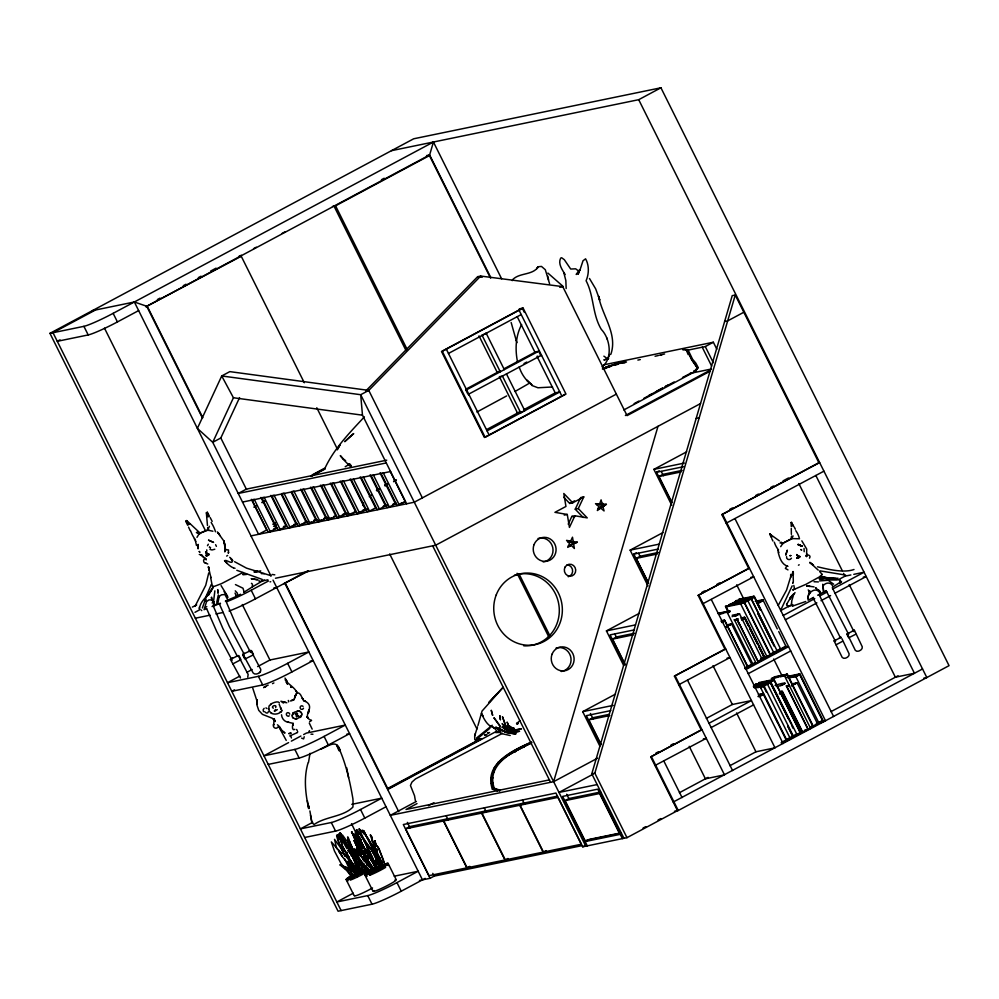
<?xml version="1.0" encoding="UTF-8"?>
<svg xmlns="http://www.w3.org/2000/svg" width="999" height="999" viewBox="0 0 999 999"><rect width="100%" height="100%" fill="white"/><g stroke="black" fill="none" stroke-linecap="round" stroke-linejoin="round"><path stroke-width="1.5" d="M225.437 550.649L223.951 541.121L217.332 531.955M309.178 808.528L309.19 806.056M281.518 714.784C281.643 718.281 284.777 722.439 288.486 721.965L287.537 722.165M301.735 715.097L301.723 713.786M225.237 548.114L225.025 544.63L225.237 548.114L225.162 546.965M499.7 791.121L499.85 790.122L494.255 788.248C485.889 763.885 513.573 751.26 531.48 743.131M497.49 790.883L492.357 789.16C483.653 763.611 512.612 750.499 531.406 742.057M498.414 790.684L493.294 788.96C484.777 763.96 512.549 750.674 531.181 742.444M361.75 868.905L362.3 873.426L361.7 865.084M213.461 602.21L214.872 590.859M378.022 869.892C374.513 867.819 378.534 855.569 376.298 861.538M820.391 592.345L820.379 593.793L817.657 595.217M197.927 548.676L198.164 544.393L198.289 548.588M205.994 597.614L202.397 607.941M489.897 728.283L476.785 739.285M309.615 721.715L311.476 720.541M311.501 720.341C300.387 716.608 316.233 707.866 305.869 701.598C301.436 700.998 302.197 693.468 297.739 692.757C293.781 694.068 295.991 700.361 291.696 700.561L292.882 700.024L290.397 700.986M293.194 723.451L293.019 725.062L293.082 724.325M375.312 846.116C373.251 830.981 378.246 855.032 374.925 841.233M375.549 845.966L375.174 841.083M813.573 597.365L808.141 600.224C806.068 593.294 816.233 585.152 820.379 593.793L823.638 592.07L822.989 585.177M499.575 789.734L499.525 790.534L493.643 788.561M477.472 726.897L474.687 735.951L474.737 739.223M205.319 599.25L205.569 601.311M809.714 593.606L809.764 592.907M308.491 762.462L310.04 753.308M282.267 710.289C279.283 715.234 270.13 715.858 268.706 709.278L268.756 708.728M208.729 572.939L205.744 585.264L194.98 606.405L196.004 605.269M293.019 724.862L293.094 724.175M376.049 858.166L375.412 860.963L377.26 870.716C374.163 868.206 377.135 830.931 377.46 859.34M786.787 604.008L786.65 605.194L788.511 606.568L792.856 604.795M207.492 545.704L208.316 544.23M243.656 592.432L252.36 586.9L252.435 584.165L251.448 583.316M357.13 845.391L356.356 851.273L357.068 846.765M199.613 609.29C199.176 601.261 209.39 595.192 212.562 588.061M793.331 581.455L793.019 571.528L792.332 573.601A3.684 2.722 80.4 0 1 791.97 574.625L791.732 575.287M199.151 608.553L199.363 607.142M786.575 604.358L790.434 597.902M360.264 842.744L360.889 839.385M228.384 553.109L228.496 549.962L225.05 549.587M790.384 577.709L786.588 590.059L778.246 605.406M806.53 556.555L806.955 553.97L806.58 556.256M293.057 724.275L293.182 723.601C292.345 724.862 291.508 731.243 294.88 729.407M308.067 762.836C303.596 777.846 305.407 793.468 308.666 808.503L307.38 800.748M840.122 582.867L840.009 580.469M511.875 727.459L511.55 728.371L508.803 726.348L507.117 722.077L508.691 726.223L511.401 727.559M809.477 558.179C811.5 555.731 807.716 553.696 805.781 555.956M363.236 870.166C362.587 876.76 363.249 865.983 362.662 864.035M474.687 735.951L475.199 733.766M840.546 582.017L833.016 586.913C831.268 581.306 825.062 582.429 822.814 586.263M297.452 732.542L297.69 731.58M292.282 715.709L293.256 712.762M242.919 572.502L221.516 583.628L214.198 586.425L212.537 585.963M785.838 554.87L787.262 550.262M785.926 554.882L787.1 550.424M806.593 556.518L806.705 549.1L801.835 540.834M791.583 601.51L793.231 595.966M807.916 598.101L809.302 590.871L809.852 592.232M425.212 878.383L401.248 891.208A25.325 2.21 -26.5 0 1 372.028 904.207L338.062 911.213L49.95 333.341L83.904 326.336A25.325 2.21 -26.5 0 0 113.137 313.336L433.429 142.02L429.632 154.945L490.884 277.784M416.383 801.423L390.322 815.359L553.621 781.68L658.004 426.311M623.938 838.311L591.783 773.813L732.217 295.667L735.264 295.042L818.868 462.724L819.642 462.574L721.877 514.61L748.676 568.356L749.437 568.194L698.151 595.379L724.949 649.125L725.711 648.963L674.425 676.136L701.223 729.882L701.985 729.732L650.711 756.905L677.509 810.651L626.985 837.674L582.729 846.802L555.931 793.056L403.309 824.537L430.107 878.283L434.14 876.123L582.192 845.591M626.985 837.674L594.83 773.176L735.264 295.042M610.851 354.295C617.919 333.941 602.11 315.572 598.538 296.091L599.775 300.075L595.691 288.898L589.472 278.471M507.317 726.098L507.929 726.036M791.82 574.999L790.646 577.522L790.709 574.375M477.947 725.549L482.042 711.076L503.171 687.337M212.05 606.568L214.71 605.531L212.5 599.887L208.916 599.912L206.568 601.585L204.071 609.677L206.731 608.641M292.195 714.947L294.255 712.237L298.651 710.851M301.71 714.947L299.875 717.482L300.612 716.982M596.615 504.57L599.662 503.933L601.086 499.862L602.235 504.095L606.381 504.345L602.934 506.705L599.887 507.33L603.334 504.97L606.381 504.345M295.304 696.166L294.693 697.901L295.991 694.53M295.317 696.003L294.705 697.714L296.004 694.38M213.948 604.283L214.71 605.531L217.682 604.358L219.143 596.49L221.491 594.817L224.85 594.517L227.922 600.012L236.001 596.578L235.939 595.804M308.341 713.174L308.728 710.139M308.329 713.336L308.716 710.451L308.966 711.6M494.855 767.544L493.106 772.277L493.993 772.277M792.707 583.304L793.144 582.13L792.856 582.904M362.687 505.469L363.561 503.146L362.674 502.884M512 727.609L512.05 728.571M792.17 585.864L780.956 609.652M809.739 590.909L809.739 592.107M579.77 269.992L578.096 274.213L579.807 269.992L576.223 274.488L578.558 271.703M211.388 584.328L206.156 596.241M683.066 350.062L683.403 349.275L688.149 350.112L692.557 359.228L695.779 363.037L698.276 367.682L695.491 371.203L694.542 370.841M521.628 324.588C515.559 335.914 515.034 349.375 517.494 361.775M196.978 537.35L199.251 533.553L207.717 530.119L209.428 526.286M206.88 551.123L206.743 549.875M710.514 370.979L627.072 415.621L562.762 286.626L480.706 276.061L368.768 390.397L229.82 371.628L221.728 375.961L233.429 397.752L212.737 442.32L258.604 534.315L266.683 529.982L251.398 499.325M422.365 497.877L368.768 390.397L360.689 394.717L221.728 375.961L197.377 428.396L212.737 442.32L220.816 437.987L239.573 397.602M568.206 524.175L571.853 516.408L574.9 515.771L587.25 517.894L578.284 508.578L575.237 509.203L583.204 517.494M575.237 509.203L580.706 497.552L583.766 496.928L578.284 508.578M574.9 515.771L569.43 527.422L567.282 514.46L554.932 512.337L565.946 506.456L563.798 493.494L572.752 502.809L583.766 496.928M567.619 541.708L570.666 541.083L572.489 537.2L573.214 541.52L577.322 542.22L570.604 544.817L577.322 542.22M609.827 354.445L607.754 358.716L603.858 360.002L608.653 358.616L607.542 358.766L603.883 356.156M512.25 280.644L512.887 279.395C520.004 272.465 532.604 275.474 538.361 266.733L541.47 266.421L545.317 269.73L549.587 283.766M780.706 546.653L782.879 543.306L791.732 538.573L793.081 535.939M325.199 467.719C334.44 448.139 349.875 432.542 364.385 416.833M205.594 558.516C201.711 559.24 204.32 564.235 205.944 563.099M201.236 609.989L201.736 610.626M791.308 603.271L792.482 606.106L792.906 605.307M337.212 449.887L339.947 444.942L337.749 448.876M841.92 638.661L849.125 653.858C849.924 656.88 844.13 659.952 842.182 657.404L834.09 640.896L835.738 639.722M852.472 630.881L854.407 630.244L862.274 646.828C863.074 649.85 857.279 652.909 855.331 650.361L847.239 633.865L848.888 632.692M854.407 630.244L847.239 633.865M793.73 594.855L795.004 592.569M212.824 587.986L208.379 595.392M200.175 532.991L208.666 529.532M206.144 597.277L213.099 587.137M782.404 543.431L791.92 538.686M804.183 551.723L804.045 548.439M363.823 867.07L363.611 863.436L363.549 866.046L365.459 869.155L365.622 871.715M740.396 603.296L743.793 601.573L770.491 655.356M199.812 609.702L194.98 612.325M308.916 731.53L309.515 730.656M819.292 723.288L825.536 720.828L722.639 514.448M790.134 598.813L792.844 595.079M750.674 597.814L753.895 596.278L739.023 599.163L739.722 599.3M774.15 653.358L777.284 651.847L776.61 652.01M767.819 684.078L770.641 682.629L769.904 682.816M794.08 736.738L796.902 735.301L796.29 735.464M789.909 598.851L792.719 595.079M247.74 677.11L248.164 674.45L238.237 655.606L236.501 656.043M278.109 726.835C276.336 730.119 272.015 727.272 273.651 724.163L273.589 725.224L274.226 718.643L275.237 721.528L272.24 718.231L262.462 714.385L258.729 710.339L256.768 704.495L257.28 699.75L257.218 701.798L252.759 688.161M301.323 716.058L296.466 719.205L293.182 718.006M206.356 553.371L206.93 553.059A1.773 1.324 57.9 0 0 208.841 554.183L208.579 554.82A4.695 3.496 57.9 0 1 206.293 555.744L206.019 555.394A1.773 1.324 57.9 0 0 206.356 553.371L206.219 551.61M209.003 554.507L208.941 554.595A4.695 3.496 57.9 0 1 206.656 555.519L206.293 555.494A1.998 1.486 57.9 0 0 206.693 553.771L207.043 553.546A1.998 1.486 57.9 0 0 208.729 554.42L208.416 554.657A1.998 1.486 57.9 0 1 206.681 553.771M793.031 590.034L793.543 589.373M799.912 556.705L799.837 556.805A4.071 3.846 78.3 0 1 797.452 558.079L797.027 557.829A1.536 1.449 78.3 0 0 797.514 555.844L796.89 554.595L797.926 555.681A1.536 1.449 78.3 0 0 799.774 556.431L799.512 556.718A3.834 3.634 78.3 0 1 797.277 557.917A1.723 1.636 78.3 0 0 797.826 556.168L798.001 556.131A1.723 1.636 78.3 0 0 799.65 556.668A3.834 3.634 78.3 0 1 797.452 557.879L797.289 557.879M758.204 603.371L762.911 600.761M724.725 620.891L721.827 622.502M228.696 552.36L228.259 552.884M492.27 725.237L476.386 738.124M494.393 767.644L499.075 761.975L505.569 756.855M495.791 766.408C502.809 757.067 513.686 751.797 523.838 746.565L524.15 747.264M784.377 675.499L787.037 674.213L774.25 676.885M205.769 599.412L205.544 601.098M275.699 707.517C277.547 703.92 269.892 706.106 273.289 708.241M536.775 268.569L538.224 266.895L536.688 268.606M274.25 710.988L275.524 709.527M274.625 711.325L277.335 709.602M296.403 716.745L297.178 715.784C296.216 715.296 293.631 713.711 296.915 713.036C298.838 713.661 295.304 716.37 298.576 715.671M298.601 715.996L296.391 716.658M240.522 678.009L230.394 659.352L232.58 657.904M238.237 655.606L230.394 659.352M245.279 658.741L242.982 654.258L244.305 653.296M249.076 650.948L250.824 650.524L242.982 654.258M253.122 655.007L245.354 658.828M496.89 693.843L488.961 702.447L502.709 687.687M790.022 597.802L793.706 593.818M208.779 554.433L208.217 554.87A4.471 3.322 57.9 0 1 206.581 555.531L206.181 555.731M791.458 558.229C790.034 560.714 786.001 559.615 786.563 556.63M480.706 276.061L477.647 276.686L365.721 391.021L368.768 390.397M789.31 605.981L788.511 606.568M243.706 655.594L253.109 672.914C255.145 675.799 261.838 672.839 260.739 669.355L250.824 650.524M519.88 720.654L517.295 722.989M743.743 601.635L729.07 604.695M492.357 789.16L493.543 788.161M797.926 544.617L802.097 546.178L798.288 544.38M192.37 607.08L196.678 604.969M349.175 465.584L350.399 464.935M747.602 666.77L744.717 668.393M849.562 637.374L855.768 634.24M517.957 723.738L517.082 724.287M381.193 868.406L377.922 864.347L374.75 855.681L371.228 849.3L364.747 841.495L359.203 828.958L364.935 834.115L373.027 846.69L374.625 847.627L381.68 861.85L382.455 867.257M356.468 839.535C362.812 847.602 347.427 830.406 362.412 846.453M359.091 829.045L364.935 834.115M362.487 836.975C369.006 846.116 375.949 856.131 379.67 866.945M358.579 859.914C353.858 856.455 344.205 841.158 352.16 856.755M370.379 834.964L371.79 837.212L370.379 834.964L375.324 850.037L383.092 866.22M376.81 852.609L374.525 847.714L372.914 846.777L367.819 838.149M358.054 855.706L352.36 851.81L357.942 855.793M354.657 850.336C362.337 852.534 380.407 862.799 354.657 850.336C361.001 852.559 361.913 859.727 367.345 863.074C376.698 868.606 363.161 860.751 362.162 857.716M352.547 853.183L354.22 855.394M378.084 847.227C371.878 842.007 368.194 835.152 378.084 847.227C380.057 852.447 384.665 860.863 384.578 865.634M358.653 852.846L360.851 855.094M364.598 849.475L370.279 855.681M373.464 844.043L375.212 850.124L379.682 858.178M368.082 853.82L370.167 855.768M370.604 853.571L371.378 856.343M378.933 848.251L383.878 862.624M367.432 863.91L372.115 866.882L363.324 860.114L367.532 863.823M379.395 856.98L382.118 865.084M371.965 859.177L374.113 862.924L372.34 859.04M371.541 868.106L370.916 867.219L372.677 870.429L374.825 871.977M381.568 861.937L382.018 865.171L381.955 863.536M379.62 869.592L378.921 869.005L379.508 869.679M369.255 496.703L371.403 495.005M787.112 565.734L785.389 568.406L787.986 569.892M797.439 557.854L797.464 557.842A1.723 1.636 78.3 0 0 798.001 556.131M339.66 839.023L342.382 842.257C328.958 820.791 343.181 853.933 345.005 856.106M350.949 851.548C343.356 823.251 351.111 843.193 351.998 850.948M351.735 846.415L349.55 841.595M516.67 723.613L517.769 723.426M350.886 848.913L347.914 838.923M346.928 852.372L348.289 857.554L346.803 852.459M355.482 860.988L355.107 861.325C368.419 883.191 343.943 840.846 358.054 866.17M349.263 863.148L350.612 866.72L348.639 862.087M350.736 866.633L353.559 871.265M359.078 868.143L360.639 873.388L358.416 862.1M364.26 866.52L365.484 871.802M359.465 872.252L361.65 873.7M354.071 859.927L360.676 871.59L353.946 860.027M493.294 788.96L494.255 788.248M797.09 734.39L799.887 732.804M602.934 506.705L604.07 510.939L600.799 508.166L597.352 510.526L598.788 506.456L595.516 503.683L599.662 503.933M259.54 672.564L260.215 672.115M751.535 664.135L756.593 663.049L762.025 659.839M787.449 686.388C786.7 686.675 792.532 683.803 786.688 686.6L808.154 729.295L808.84 729.058M735.376 620.292C732.879 620.541 744.355 617.407 733.965 619.892M747.751 667.657L745.766 668.768M726.685 624.912L731.568 623.925L752.072 665.009L747.264 667.607M750.249 665.084L753.471 664.447L762.449 659.777L739.51 613.773L732.205 615.247M797.077 682.879L791.695 685.676M813.174 726.111L817.619 723.9L810.738 727.759M312.937 734.253L310.964 734.165M744.13 602.035L740.808 603.808L725.886 606.893L732.23 604.495M732.117 616.658L739.36 613.873M770.516 654.957L761.188 659.003M774.125 679.944L770.816 681.718M776.323 686.5C783.041 685.913 792.682 679.857 775.037 685.376M800.511 732.854L797.202 734.627M841.595 581.843L839.797 582.941M747.839 666.945L744.892 668.593M788.898 677.921L795.953 676.46L799.849 674.375L787.299 677.409M822.951 720.716L816.258 723.376M602.122 366.82C612.899 358.554 610.339 338.711 601.361 329.458C592.195 314.385 594.143 296.079 586.088 280.756C589.048 273.901 589.273 265.384 585.589 258.816L583.016 260.751L580.169 269.38L578.371 270.879L575.674 268.818L570.691 269.043L564.323 259.69L561.588 257.705L560.676 258.129C557.742 263.724 562.312 269.892 565.172 274.538M236.975 596.003L240.559 594.23M264.161 708.341L263.149 709.74L263.511 711.663M187.662 525.249L185.789 521.178L186.738 520.579L190.072 523.713M206.743 517.17L206.381 512.837L207.317 512.25L209.453 516.221M206.019 555.394L206.381 555.169A1.773 1.324 57.9 0 0 206.943 554.158M206.281 555.531L206.643 555.269A1.998 1.486 57.9 0 0 207.043 553.546M205.632 551.935L206.581 553.284A1.773 1.324 57.9 0 0 208.479 554.408L208.841 554.183M226.636 556.081L227.647 555.444M747.614 600.998L744.792 602.497M748.226 600.661L751.011 599.163M763.798 686.288L761.026 687.762M789.522 737.886L786.787 739.347M741.37 618.93L744.43 617.282L764.46 657.554M376.86 490.896L379.208 489.485M506.655 756.006L531.88 742.494M376.398 490.272L378.771 488.836M353.521 834.452L361.401 843.144L375.674 867.544L361.163 843.293L353.521 834.452C362.749 852.859 368.993 863.71 353.771 834.315M737.287 619.23L734.952 620.441L736.887 619.293L739.635 624.812M366.496 844.08L373.888 861.613L372.04 855.981M367.882 852.734L367.27 850.274L376.76 871.053L375.312 867.057M369.168 855.456L371.665 860.639M370.03 863.473L366.67 858.578L375.961 871.89M376.148 864.01L376.673 866.745M377.372 867.869L378.221 870.978M528.321 383.853L515.022 391.483M214.81 549.238L211.988 549.962L209.94 549.375M204.595 607.916L206.805 606.63M339.86 852.135L338.549 850.274L339.86 852.135C350.312 855.668 351.149 868.156 359.091 874.337L360.227 873.725L355.769 862.774L352.11 855.394L351.286 855.718M268.182 685.114L265.047 686.488M654.507 392.57L662.899 387.924M665.297 386.588L667.682 385.252L665.122 386.675M739.085 613.823L735.539 615.896M739.56 599.675L739.048 599.962A9.503 0.837 -26.5 0 1 737.312 600.899M734.952 620.441L737.05 619.255L758.353 661.987L756.081 663.199M731.443 624.038L726.148 626.785L731.168 623.988L727.272 626.111M762.299 659.889L759.277 660.414M755.256 685.239L770.366 681.942L767.519 683.466M784.977 683.341L780.781 685.576M264.173 579.895L252.36 586.9M662.562 388.099L657.454 390.946L659.315 389.935M818.218 570.117L809.752 562.337L813.486 565.059M773.8 653.671L770.591 655.219M754.183 685.714L767.307 683.041L770.104 681.555L755.219 684.44L756.318 684.889M744.942 618.443L741.82 620.129M787.162 686.5L789.272 685.326L786.038 685.988M808.466 729.22L810.439 728.209M735.027 616.058L739.248 613.798M744.355 617.332L740.946 618.044M826.31 590.596L823.638 592.07L822.776 584.228M212.088 602.946L214.335 601.723M756.78 662.961L758.503 661.962M476.898 412.038L506.655 395.929M643.718 398.451L649.712 395.192M299.875 717.482L300.736 717.02M634.128 403.633L638.923 401.049M735.639 615.859L739.51 613.773M653.846 392.882L649.05 395.467L651.623 394.081M655.469 392.008L661.038 389.011M667.032 385.789L674.188 381.93M756.867 662.911L758.603 661.975L756.255 663.161M49.95 333.341L413.686 138.786L660.938 87.787L949.05 665.659L678.271 810.501L674.45 811.288M95.442 310.015L52.997 332.704L341.121 910.576M60.027 339.847L57.293 341.308L88.199 334.94A25.325 2.21 -26.5 0 0 117.432 321.928L138.649 310.589M157.343 299.575L160.077 298.114M183.304 285.689L186.039 284.228M198.339 277.647L201.074 276.186M210.639 271.066L216.109 268.144M381.481 179.695L384.215 178.234M241.321 255.207L238.599 256.668L240.122 256.343M253.571 248.664L256.293 247.203M282.143 233.366L284.865 231.918M426.585 155.569L429.632 154.945L145.817 306.793L241.246 256.256L304.308 382.742M332.492 206.443L335.552 205.806L429.445 155.582L490.434 277.909M391.458 150.674L638.711 99.688L660.938 87.787M523.114 308.092L442.282 351.323L485.152 437.312L565.983 394.081L523.114 308.092L519.293 308.878M479.008 335.876L497.227 372.415L500.274 371.79L482.055 335.239L486.863 332.929M448.464 353.459L521.216 314.548M465.621 389.323L499.925 370.979M504.02 368.793L535.626 351.885M467.532 393.394L465.921 390.159L538.673 351.248L540.821 355.557L541.583 355.394M312.25 474.875L324.575 468.244M262.138 502.135L264.86 500.686M311.126 475.936L324.737 468.656M253.833 507.13L256.581 505.656M262.075 502.722L264.822 501.248M311.513 476.273L325.249 468.931M524.025 363.536L526.773 362.063M540.821 355.557L468.069 394.468L468.831 394.305M272.789 524.213L275.674 522.677M273.551 526.311L276.298 524.85M260.951 497.427L276.361 528.321L270.304 531.568L254.221 499.325L251.935 499.787L268.007 532.042L270.429 530.744M270.879 495.379L286.288 526.273L280.22 529.52L264.148 497.277L261.85 497.752L277.934 529.994L280.357 528.696M296.204 524.238L290.135 527.472L274.063 495.229L271.778 495.704L287.849 527.947L296.204 524.238L281.468 494.667M306.119 522.19L300.062 525.424L283.978 493.181L281.693 493.656L297.777 525.899L306.119 522.19L291.383 492.632M300.637 489.235L316.046 520.142L309.977 523.389L293.906 491.133L291.621 491.608L307.692 523.851L311.326 521.915M486.6 429.595L519.517 411.988M523.613 409.79L555.219 392.882L559.802 391.945L487.05 430.856M520.279 411.825L517.594 413.261L499.375 376.723L502.422 376.086L520.641 412.637L525.449 410.314M310.552 487.187L325.961 518.094L319.905 521.341L303.821 489.085L301.536 489.56L317.607 521.815L321.253 519.867M320.479 485.139L335.889 516.046L329.82 519.293L313.748 487.05L311.451 487.512L327.535 519.767L331.168 517.819M565.222 394.243L484.39 437.475L441.521 351.486L522.352 308.241L524.425 312.412M330.394 483.104L345.804 513.998L339.747 517.245L323.664 485.002L321.378 485.464L337.45 517.719L342.307 515.122M340.322 481.056L355.731 511.963L349.662 515.197L333.591 482.954L331.293 483.429L347.377 515.671L352.222 513.074M350.237 479.008L365.646 509.915L359.578 513.149L343.506 480.906L341.221 481.381L357.292 513.623L362.15 511.026M351.136 479.333L367.22 511.575L369.505 511.113L375.562 507.867L360.164 476.96M743.843 312.237L727.672 320.891L724.625 321.516M361.051 477.285L377.135 509.527L379.42 509.065L385.489 505.819L370.08 474.912M370.979 475.237L387.05 507.492L389.348 507.017L395.404 503.771L379.995 472.864M400.611 503.496L405.332 501.723L389.922 470.829M380.894 473.189L396.978 505.444L405.332 501.723M616.358 394.118L414.285 502.21L250.974 535.889M688.486 350.025L705.269 346.566L713.348 342.232L716.807 349.175M226.648 601.735A25.325 2.21 -26.5 0 0 251.199 590.234L268.431 581.006M229.046 611.013A25.325 2.21 -26.5 0 0 255.482 598.826L308.129 570.666M283.878 583.691L308.541 570.991M623.826 409.952L695.092 371.528L697.514 368.132L691.795 359.69L687.549 350.599L683.403 349.275M625.386 415.509L710.202 370.154M700.511 403.571L435.714 545.204L275.462 578.246M239.822 676.111L227.497 682.704L258.404 676.323A25.325 2.21 -26.5 0 0 287.637 663.324L308.853 651.972L269.942 660.002L257.617 666.595M246.666 672.452L252.135 669.517M563.723 497.227L569.705 503.446L574.587 500.824M234.528 689.834L231.793 691.296L262.7 684.927A25.325 2.21 -26.5 0 0 291.92 671.927L313.137 660.576L310.152 661.188M671.74 505.194L653.87 469.368L686.663 451.823M671.865 502.984L656.543 472.265L659.24 470.816M671.927 502.447L658.99 476.498L663.036 474.338L682.167 470.392M573.651 544.18L574.375 548.501L571.391 545.404L567.719 547.365L569.542 543.481L566.558 540.372L570.666 541.083M648.014 585.963L630.144 550.124L662.924 532.604M648.139 582.842L633.816 554.108L636.513 552.672M288.586 742.607L263.948 755.793L294.855 749.412A25.325 2.21 -26.5 0 0 324.076 736.413L345.292 725.062L306.381 733.091L303.646 734.565M291.321 741.146L300.899 736.026M648.638 583.166L636.263 558.354L640.309 556.193L658.304 552.472M729.757 509.39L732.479 507.929M755.706 495.504L758.441 494.043M770.741 487.475L773.476 486.014M783.029 480.894L788.498 477.972M721.877 514.61L818.868 462.724M823.925 471.166L726.161 523.201M268.232 764.397L299.138 758.016A25.325 2.21 -26.5 0 0 328.371 745.017L349.588 733.666L346.591 734.29M623.601 665.346L606.43 630.893L639.198 613.374M624.924 663.935L612.549 639.123L616.583 636.95L634.577 633.241M701.922 592.357L704.657 590.896M716.945 584.315L719.68 582.854M698.151 595.379L748.676 568.356M312.712 822.302L300.387 828.883L331.293 822.514A25.325 2.21 -26.5 0 0 360.527 809.515L381.743 798.164L351.798 804.332M387.699 788.473L480.244 738.985M387.674 789.535L496.178 731.505M744.492 601.835L747.339 600.312L732.23 603.608A9.503 0.837 -26.5 0 1 730.494 604.545L729.894 604.845L741.583 602.434M747.901 600.012L750.749 598.488L735.639 601.785A9.503 0.837 -26.5 0 1 733.903 602.722L733.303 603.021L736.226 602.422M727.534 612.499L729.982 611.188L718.381 613.586M757.991 602.959L763.236 600.149M304.67 837.487L335.577 831.106A25.325 2.21 -26.5 0 0 364.81 818.106L386.026 806.755M741.533 619.555L744.779 617.819M599.875 746.116L582.704 711.663L615.471 694.13M417.02 803.583L406.031 809.465L549.5 779.869M780.606 610.614L791.57 604.745M839.522 579.095L844.992 576.173L850.861 574.962M783.241 615.471L814.759 598.613M820.229 595.679L827.085 592.02M832.567 589.085L864.073 572.227L853.795 574.35M428.471 805.631L433.966 802.684M601.198 744.705L588.823 719.879L592.869 717.719L609.365 714.322M674.425 676.136L724.949 649.125M785.389 619.767L816.895 602.909M821.003 600.711L830.594 595.591M834.702 593.381L866.22 576.535L863.286 577.135M405.606 828.808L409.64 826.635L447.49 818.83L443.456 820.991L405.606 828.808L428.971 875.673L466.82 867.869L469.817 866.358M443.756 820.928L447.802 818.768L485.651 810.963L481.605 813.124L443.756 820.928L467.12 867.794L504.97 859.989L507.979 858.491M761.6 659.502L764.66 657.854L763.948 658.041M747.639 667.22L751.648 665.072M753.283 664.135L755.731 662.837M770.878 654.745L773.726 653.221M774.287 652.921L777.135 651.398M777.697 651.098L780.544 649.575M781.106 649.3L786.35 646.49M756.68 663.011L758.553 662.012M746.128 669.367L788.561 646.665L784.153 647.577M481.918 813.061L485.951 810.901L523.801 803.096L519.767 805.256L481.918 813.061L505.282 859.927L543.131 852.122L546.128 850.624M748.263 673.663L790.696 650.961M553.621 781.68L597.527 758.204M353.259 893.193L336.825 901.985L367.732 895.604A25.325 2.21 -26.5 0 0 396.965 882.604L418.181 871.253L394.23 876.198M520.067 805.194L557.917 797.389L581.281 844.255L543.431 852.06L520.067 805.194L524.113 803.034L557.417 796.166M593.119 774.175L558.978 792.432L597.14 784.565M766.957 683.766L761.188 685.888M784.802 675.811L787.249 674.512L773.75 677.447A8.766 0.762 -26.5 0 1 773.263 677.709M706.355 718.406L732.354 704.495L751.435 700.561L709.003 723.251M758.154 696.241L763.248 693.518L758.416 694.53M758.291 696.74L763.548 693.943L759.14 694.842M565.097 800.649L599.587 793.531L619.53 833.528L585.039 840.634L565.097 800.649L569.143 798.488L600.636 791.995M759.877 696.478L763.211 694.555M655.844 753.159L658.578 751.698M670.866 745.117L673.601 743.668M650.711 756.905L701.223 729.882M711.151 727.559L753.583 704.857M791.358 685.751L797.127 682.816L817.619 723.9M779.832 692.307L781.305 691.358M779.62 693.131L782.242 691.733M779.407 693.98L781.892 692.519M679.407 792.719L708.116 777.372M729.932 765.696L755.943 751.785L775.024 747.851L698.913 595.217M830.981 711.65L898.064 675.774M582.729 846.802L585.414 845.366M799.5 731.73L801.223 730.744M799.949 732.217L801.91 731.168M781.255 742.582L785.988 739.972M800.062 732.866L802.135 731.768L801.423 731.955M781.405 743.081L786.65 740.284M787.087 740.022L789.934 738.498M790.496 738.199L793.343 736.675M793.905 736.375L796.752 734.852M810.551 727.459L812.986 726.148M803.383 731.668L807.604 729.407M781.717 743.493L786.313 740.883M808.653 729.145L810.626 728.109L808.566 729.183M922.539 668.955L673.214 802.06M643.044 828.084L645.779 826.623M658.066 820.042L660.801 818.581M502.422 733.366L415.497 778.92L411.925 782.117L410.452 785.501L414.535 795.728L415.359 800.649M726.285 626.748L731.593 623.925L726.148 626.785M787.362 686.425L789.322 685.376M735.089 620.404L737.312 619.23M682.504 377.497L690.746 373.189M358.803 847.115L361.501 853.383L351.773 831.905L362.462 852.06M351.461 832.067L354.595 836.937M356.031 842.419L351.773 831.905M362.137 852.222L358.241 843.88M356.331 845.067L357.118 846.278L356.019 844.242L360.839 853.346M359.44 850.861L361.426 854.644M362.937 850.649L372.839 870.853L369.343 865.384L362.937 850.649L373.826 872.04M361.176 852.646L357.018 846.328M363.211 853.558L369.268 867.007M362.625 850.811L364.448 853.121M364.136 856.468L369.58 866.845M373.514 872.202L366.346 856.767M370.154 869.929L371.828 872.102M793.568 735.714L795.866 734.39M385.09 486.026L387.512 484.777M384.965 484.927L387.4 483.678M384.727 485.339L387.162 484.103M789.272 685.326L786.85 686.575L807.991 729.332C818.905 723.101 802.634 733.366 800.636 732.23M272.515 683.641L273.901 682.941M342.832 839.197L340.259 832.866L345.841 844.018M343.831 840.783L342.245 836.85M346.104 843.705C353.796 860.464 338.261 826.835 346.953 846.428M358.229 869.055L348.788 847.714L358.678 869.867M349.413 850.049L348.788 847.714M350.312 852.022L349.737 849.887M356.918 866.32L350.874 852.809M351.099 854.432L349.675 850.286M353.097 858.178L359.003 869.704M353.683 858.853L351.536 853.508M353.721 859.402L351.198 853.096M355.319 862.437L353.996 858.69M355.994 864.297L355.644 862.274M356.381 865.022L354.046 859.24M357.367 867.332L356.318 864.135M755.881 684.79L762.237 682.392M721.778 622.252L724.737 620.604L721.29 621.565L724.263 621.016M798.438 565.184L799.212 564.81M721.815 621.615L724.4 620.142L721.128 620.866M393.956 481.043L396.391 479.857M393.569 481.693L395.991 480.507M777.397 650.424L779.819 649.063M773.988 652.247L776.56 650.824M764.472 685.926L766.745 684.615M790.197 737.524L792.769 736.101M602.647 368.594L619.13 362.575L626.51 361.95M602.372 368.968L609.889 365.484L610.114 366.246L603.92 369.106M603.583 368.943L609.79 366.071L610.002 366.808M289.735 735.988L296.99 732.754M340.696 836.538L347.54 845.042L350.724 850.811M343.069 841.895L346.928 848.7M341.521 837.624L347.54 845.042M352.709 851.91L350.474 844.367L355.007 853.558M350.374 844.405L351.211 845.516M347.24 845.179L349.625 848.601M353.958 850.848L351.111 845.566M358.029 875.736L348.514 857.791L357.617 870.391L358.953 873.875M349.5 860.676L348.813 857.666M348.514 857.791L350.412 860.401M351.398 864.272L358.316 875.611M357.38 862.324L358.841 864.635L355.419 858.441M350.112 860.526L353.621 864.397M357.617 870.391L353.321 864.535M291.084 733.079L288.761 733.628L290.821 733.191M805.743 601.51L792.482 606.106M345.192 466.733L349.875 463.986M516.52 723.388L517.569 722.939M220.242 603.271L217.682 604.358L216.783 602.21L218.344 594.917M225.362 601.098L227.922 600.012M839.322 637.911L841.258 637.275L834.09 640.896M763.748 656.842L760.876 658.428M781.318 649.75L786.013 647.102M763.898 684.864L766.695 683.378L753.333 686.163M751.635 598.838L753.845 597.527M770.554 654.083L773.001 652.697M792.956 589.897L805.906 584.353L819.13 577.085L822.239 574.425L819.617 571.515M767.082 656.493L769.917 654.894M770.916 681.917L774.15 680.194L759.277 683.304L759.078 682.604M796.89 554.595L797.751 555.719A1.536 1.449 78.3 0 0 799.6 556.455L799.774 556.431M839.997 582.13L841.121 581.705M755.369 662.562L752.859 663.811M812.624 725.886L810.364 727.122M356.581 830.181C355.944 833.054 375.861 869.854 359.278 838.436C350.112 815.471 366.708 844.505 367.719 847.714M356.368 830.269L361.451 835.801M366.733 857.005L369.255 865.234L365.884 857.791L357.829 848.114L354.133 840.559L360.177 848.988L364.86 853.096M362.412 846.827C355.12 823.9 362.575 848.001 365.297 849.537M361.238 835.876L363.898 840.047M355.332 843.468L366.096 857.704L369.255 865.234M359.777 838.898L361.288 841.108M360.964 843.318L351.536 823.676M362.849 846.702L362.15 844.367M348.414 850.624L356.368 860.851L367.345 870.092L356.144 860.938L348.189 850.698L353.047 853.92L369.917 871.565L372.265 872.789M372.565 872.964L363.561 864.809L356.069 853.995L352.784 851.086L362.662 857.567L373.564 871.603M348.189 850.698L351.061 852.272M354.133 840.559L360.177 848.988M363.536 847.739L365.085 849.612M352.784 851.086L354.533 851.535M350.849 852.347L353.047 853.92M368.132 849.075L370.479 854.17M356.069 853.995L363.773 864.734L372.789 872.889M354.32 851.623L359.265 854.607M364.672 854.145L372.202 870.516L363.961 851.685M359.053 854.682L362.662 857.567M352.822 853.995L359.49 860.414M369.293 857.504L368.668 854.907M372.04 857.741L375.562 864.872M362.45 857.641L366.421 862.861M359.265 860.501L363.848 865.571M366.208 862.949L370.429 867.157M367.732 869.005L363.636 865.646M366.858 870.054C374.787 880.606 365.522 871.078 367.345 870.092M365.784 865.783L369.917 871.565M283.441 701.86L282.155 702.334L285.14 702.322M468.918 395.354L469.23 394.393M208.541 540.184L213.574 542.407L208.641 540.197M351.348 862.624L342.133 845.666L339.036 834.14L342.782 838.511L350.599 852.035M339.036 834.14L342.782 838.511M342.133 845.666L351.548 862.549M342.582 838.586L346.903 845.092M342.332 856.63C332.018 840.097 345.779 863.898 349.2 863.636L353.321 869.742L357.367 873.363M346.703 845.166L348.876 850.161M354.67 849.3L357.055 851.16L354.67 849.3L356.306 852.122L354.87 849.225M344.618 854.794L348.164 858.928M352.322 855.556L352.934 857.567L352.522 855.494M340.097 864.922L351.173 869.442L340.097 864.922L345.317 869.317L353.371 871.752L357.367 876.585M352.934 857.567L355.769 862.774M352.585 866.17C350.587 859.639 356.493 874.237 359.091 874.337M353.246 869.767L357.43 873.338M362.125 867.994L360.939 865.896M355.407 873.725L355.931 874.949M360.227 873.725L355.569 862.836M727.11 612.187L729.769 610.889L717.931 613.361M727.434 612.837L730.094 611.55L718.468 613.973M799.475 556.705L799.512 556.693A1.723 1.636 78.3 0 1 797.826 556.168M853.983 569.505C843.743 573.214 828.283 569.33 817.544 566.795M777.409 651.573L780.694 650.024L780.019 650.187M763.698 684.839L753.583 686.95M785.689 646.178L780.843 648.838M618.431 363.299L609.315 366.171L609.527 366.895M615.471 365.022L618.443 364.086M610.114 366.246L619.18 363.411L624.837 362.937M320.779 749.125C328.833 746.265 336.838 738.311 340.297 751.023M201.298 554.782L199.288 554.482M511.326 729.432L508.004 726.947L501.96 727.235M487 734.452L484.552 735.164L486.301 734.69M287.525 722.027L293.219 723.401M798.089 675.074L795.666 675.749L797.801 675.574M822.352 720.666L818.768 722.552M790.671 738.623L793.493 737.125L792.819 737.299M787.262 740.446L790.084 738.948L789.41 739.11M800.311 733.503L797.314 735.089M842.619 641.271L836.013 644.805M279.408 702.734C277.46 699.849 268.169 705.232 271.029 704.357L269.056 705.956L268.706 709.278M753.109 664.485L727.185 612.362M799.412 674.775L795.916 676.648M757.442 602.534L762.949 599.712L755.256 601.336M777.472 651.56L750.861 598.101M760.064 686.738L762.699 685.376M793.681 736.837L767.07 683.378M491.158 783.466L492.607 783.116M492.145 783.266L493.094 783.029M661.038 354.845L664.622 353.971M495.367 727.309L496.391 727.06M659.565 355.232L661.95 354.657M655.057 356.268L658.378 355.519M489.011 732.642L487.562 732.954L489.56 732.529M637.874 360.09L640.297 359.578M427.922 155.906L429.445 155.582M239.723 256.568L241.246 256.256M92.383 310.639L134.353 301.985L146.728 306.256L202.41 417.932M559.715 287.262L562.762 286.626M482.055 335.239L482.817 335.09M539.435 351.099L534.852 352.035L517.307 316.845M537.762 356.181L537 356.343L555.219 392.882M465.921 390.159L466.683 390.01M603.471 364.897L713.348 342.232M606.068 367.02L609.115 366.396M690.047 373.414L711.413 369.006M516.833 413.424L521.403 412.475M386.738 460.177L246.328 489.135L238.237 493.469L386.288 462.937M242.532 502.06L390.572 471.528M696.153 418.431L699.213 417.807M274.325 528.409L277.372 527.784M283.479 526.523L286.526 525.899M294.156 524.325L297.215 523.688M304.845 522.115L307.892 521.49M313.998 520.229L317.058 519.605M324.687 518.031L327.734 517.395M342.994 514.248L347.577 513.299M362.837 510.152L367.42 509.215M384.203 505.756L387.262 505.119M393.369 503.858L396.416 503.234M274.076 528.796L276.361 528.321M283.991 526.748L286.288 526.273M313.748 520.616L316.046 520.142M323.676 518.568L325.961 518.094M333.591 516.52L335.889 516.046M343.519 514.473L345.804 513.998M353.434 512.425L355.731 511.963M363.361 510.377L365.646 509.915M383.191 506.293L385.489 505.819M393.119 504.245L395.404 503.771M268.007 532.042L270.304 531.568M277.934 529.994L280.22 529.52M287.849 527.947L290.135 527.472M297.777 525.899L300.062 525.424M307.692 523.851L309.977 523.389M317.607 521.815L319.905 521.341M327.535 519.767L329.82 519.293M337.45 517.719L339.747 517.245M347.377 515.671L349.662 515.197M357.292 513.623L359.578 513.149M653.87 469.368L684.402 463.061M656.543 472.265L683.491 466.708M658.99 476.498L681.068 471.94M569.705 503.446L572.752 502.809M602.235 504.095L599.175 504.72L603.334 504.97M564.223 515.097L567.282 514.46M597.752 508.791L600.799 508.166M260.414 581.356L267.919 579.807M273.701 588.099L276.698 587.474M213.137 605.057L220.492 603.533M195.342 618.206L210.065 615.172M215.946 613.96L223.301 612.437M573.214 541.52L570.154 542.145L574.275 542.857M568.331 546.028L571.391 545.404M630.144 550.124L659.153 544.143M633.816 554.108L658.241 549.075M791.258 526.51L791.208 522.452L793.531 525.761M636.263 558.354L657.267 554.02M771.278 537.512L769.68 533.966L779.407 540.884M797.027 557.829L797.202 557.804A1.536 1.449 78.3 0 0 797.689 555.806M797.165 558.116L797.339 558.079A4.071 3.846 78.3 0 0 799.662 556.83L799.6 556.455M750.786 577.397L753.721 576.798L702.447 603.97M741.021 599.375L754.158 596.665L748.388 598.788M749.213 598.114L736.138 600.611L735.614 600.986L736.688 602.16M735.714 601.173L750.486 598.101L747.702 599.587L732.904 602.946M738.174 600.899L745.479 599.388M732.742 602.772L747.077 599.924L744.292 601.41L729.507 604.77M739.148 601.81L746.44 600.312M735.264 603.871L741.345 602.622M606.43 630.893L635.426 624.912M740.896 603.995L744.155 602.297L725.399 606.256L728.246 612.112M757.367 601.361L761.775 600.449M757.267 601.922L760.064 601.348M634.515 629.845L610.102 634.877L625.099 664.972M720.291 613.985L723.189 613.386M612.549 639.123L633.541 634.79M727.06 658.166L729.994 657.567L678.721 684.74M770.241 655.619L762.861 658.116M747.177 665.996L752.047 665.009M582.704 711.663L613.224 705.369M610.789 710.614L586.376 715.646L600.699 744.38M786.775 675.012L784.59 676.186M771.328 678.446L785.389 675.299M777.559 677.31L772.252 678.246A8.766 0.762 -26.5 0 0 772.764 677.971M780.456 676.71L783.353 676.111M479.12 739.085L481.768 738.673L387.874 788.898L285.402 583.366M787.924 676.36L799.512 673.913L795.654 675.961L787.2 677.659M758.653 682.642L773.788 679.482L770.529 681.206L755.694 684.228M787.125 676.997L795.629 675.249M765.271 681.768L771.34 680.519M788.81 676.96L797.876 675.087M760.439 683.853L768.031 682.292M588.823 719.879L609.815 715.559M755.843 685.876L758.765 685.277M755.281 686.176L765.496 684.065M754.133 687.125L763.473 685.264M754.794 687.399L763.548 685.589L757.779 687.712M754.382 687.911L758.603 687.037M792.232 683.803L796.877 682.854M923.775 678.184L926.822 677.547L638.711 99.688M703.346 738.935L706.281 738.323L654.994 765.509M591.783 773.813L594.83 773.176M804.857 729.982L808.154 729.295M621.253 832.791L589.198 839.397L585.164 841.558L620.267 834.315M419.468 880.469L430.107 878.283M272.04 574.462L274.8 574.825M515.859 729.994L521.503 728.795L514.722 729.982M253.921 571.915L260.764 570.904M254.857 571.815L257.567 571.416L254.695 571.79M492.257 777.796L493.169 777.672M240.147 660.052L232.767 663.923M491.271 778.009L492.719 777.809M819.58 580.906L827.909 580.319M499.962 727.684L494.517 728.358L493.019 727.01M507.867 726.935L511.925 728.471M270.005 581.83L270.729 581.743M618.169 362.774L625.549 362.15M510.039 726.323L508.978 726.41L509.727 726.36M794.018 676.61L795.953 676.46M499.675 732.429L495.691 732.604M246.803 574.325L242.745 574.525L246.641 574.338M505.082 726.298L503.284 726.373L504.47 726.398M371.503 872.264L370.754 869.38M838.099 578.271L819.08 578.746L823.001 578.921M492.707 772.227L493.656 772.227M261.338 573.638L264.335 573.638M297.44 710.689L300.711 711.887M295.254 719.043L296.166 719.055M836.837 579.432L827.422 579.607L838.948 579.857M206.631 555.307L206.93 555.307A4.471 3.322 57.9 0 0 208.579 554.645M791.72 538.573L799.487 538.786A22.952 21.716 78.3 0 0 797.214 532.929L795.791 530.656M814.01 581.755L818.368 581.93M494.068 727.796L494.88 727.846C487.849 726.922 484.065 719.243 481.481 713.486L483.204 716.158M502.909 726.822L504.233 726.885L502.485 726.76M513.736 732.766L516.183 732.941L507.43 730.968L513.886 732.766M835.838 578.433L819.867 578.059L826.985 578.608M834.365 578.583L821.166 576.96L823.763 577.559M845.554 575.062L819.879 570.854M510.214 735.514L502.734 733.853L497.427 731.218M477.647 276.686L482.205 277.272M508.016 726.585L508.603 727.26M780.007 542.932L782.879 543.306M233.429 397.752L362.475 415.172L406.643 503.783M809.864 586.438L807.067 585.988L814.023 586.875M280.869 701.223L286.838 702.772M349.875 464.448L348.439 464.198L349.862 464.523M571.853 516.408L574.6 516.87M552.522 386.975L537.962 387.774L531.905 385.477L531.343 384.353M207.705 530.132L212.887 531.231M257.917 579.745L251.174 578.696L257.218 579.795M235.052 568.294L233.616 567.919M283.429 702.022L285.127 702.472M513.998 730.431L516.371 731.081L509.765 727.896M339.111 748.588C346.079 764.36 350.012 781.705 352.934 798.975A46.179 28.022 89.7 0 1 352.997 805.269L352.922 807.067C343.619 816.795 325.462 816.42 314.061 824.537L311.875 822.414L309.902 810.951M270.741 575.599L246.553 568.156L234.59 561.713M823.813 576.91L826.248 577.622M494.517 767.307L495.392 767.569M196.366 532.629L199.251 533.553M262.262 579.432L236.8 570.292M493.169 788.661L497.577 790.134M787.949 566.346C781.58 564.535 779.62 557.867 778.146 552.197M694.305 371.216L695.092 371.528L693.543 371.878L693.793 370.991M235.439 584.577L242.994 588.224L244.031 591.708M815.584 587.936L820.191 591.583M305.394 701.498L303.758 700.574L305.407 701.348M798.114 544.455L802.097 546.178M349.213 850.411L352.472 851.722M515.084 729.657L510.477 727.359M798.101 544.542L801.91 546.341M306.693 716.795L307.942 717.494L307.305 717.095M510.714 727.172L510.064 726.847L512.774 728.708M306.681 716.945L307.929 717.707L307.292 717.257M369.705 871.64L372.053 872.876M233.354 567.782C230.22 567.02 220.005 557.604 228.022 561.288C237.737 565.721 226.81 553.621 232.892 560.726M839.56 579.77L840.821 581.156M205.682 563.099L207.767 564.01M211.201 597.652L213.636 603.471M828.308 580.382L833.715 584.203M278.097 725.249L277.422 724.799M695.491 371.203L694.817 370.766L697.314 367.794L691.683 359.715L687.437 350.786M494.193 727.796L496.478 730.556M369.905 851.872L363.199 847.589L369.792 851.96M350.774 466.058L349.151 464.935L350.736 466.021C346.94 464.635 334.603 448.888 343.344 458.941M818.094 589.81L819.505 590.759M366.608 864.347L369.842 866.508M367.57 865.159L369.73 866.595M502.534 727.26L510.189 732.742L503.359 727.959M205.994 559.44L201.298 554.67L201.898 555.382M363.224 848.663L360.676 846.852L357.854 842.332M299.737 711.063L301.398 712.836M808.216 589.972L809.739 591.52L809.153 590.671M547.889 273.064L563.249 286.551M780.931 542.045L783.041 543.643L782.005 543.294M769.68 533.966L771.315 535.202M343.181 458.803L345.617 460.651M499.35 761.475L500.012 761.975M815.521 587.662L816.37 588.324M809.927 562.699L812.187 564.485M302.422 698.338L303.172 699.525M349.325 850.324L352.659 853.096M206.194 559.465L204.595 558.116L206.206 559.765M271.004 712.749L271.915 713.511M359.952 849.063L364.635 853.171M352.997 850.998L356.293 853.908M201.111 555.144L203.833 557.567M498.389 761.688L499.325 762.537M372.015 866.97L373.838 868.456M302.41 698.488L303.172 699.687M235.252 590.834L237.337 593.156L237.6 595.604M185.789 521.178L189.136 524.3M197.215 531.855L199.45 533.941L200.387 533.354L190.247 523.838M351.111 869.455L357.792 875.411M531.043 384.34L526.798 380.157L531.93 384.965C525.861 380.507 521.428 374.026 519.168 366.883M353.434 871.365L358.166 875.873M229.708 557.317L232.043 559.677M224.5 560.576L226.835 562.937M739.123 599.35L740.084 600.337M732.304 602.996L733.278 603.983M729.757 604.358L730.719 605.357M755.331 684.627L756.293 685.614M728.658 604.745L729.282 605.406M348.676 850.224L350.399 852.11M366.084 855.968L368.743 858.94M376.161 865.883L379.021 868.918M340.809 852.609L331.343 841.907L334.465 851.048L340.834 863.186L351.948 877.184M499.75 725.886L493.906 717.744L497.739 722.677M356.356 839.622L362.3 846.54M348.176 856.106L349.088 857.229L348.039 856.205M218.931 533.791L217.944 532.517L220.23 535.839M292.507 717.057L293.219 718.156M342.919 850.973L334.528 839.335L336.738 848.738M364.835 834.202L367.707 838.223M369.792 863.611L375.724 872.04M370.217 867.232L373.339 871.69M353.521 867.157L355.694 870.304M227.934 597.464L224.101 591.595M221.054 585.576L227.61 596.278M301.598 738.136L303.609 738.91L304.233 736.763M498.414 723.651L500.399 726.56M366.583 844.03C364.51 840.571 368.918 849.612 367.182 850.311M286.226 740.409L278.696 726.485M215.597 544.705L216.408 546.353M340.334 750.649L336.601 744.992L338.936 750.661M347.702 870.466L352.422 877.796M357.442 866.645L359.74 870.204M211.164 522.44L212.75 525.124A26.536 19.705 57.9 0 1 215.472 531.768M344.58 858.628L353.259 877.209M235.027 593.106L235.914 595.029M285.002 678.046L287.125 681.48L285.19 679.682C288.486 684.939 295.142 687.262 297.277 693.406M347.789 839.01L349.413 841.695M355.232 861.225L358.179 866.083M355.219 862.961L356.68 865.459M826.173 590.784L848.651 634.39M813.024 597.827L835.501 641.433M372.078 859.09L374.225 862.836M371.016 855.469L373.489 859.852M791.208 522.452L793.081 525.849M777.697 550.312L778.958 552.559M515.347 750.399L515.721 751.073M194.318 538.773L195.754 541.396M244.006 653.895L229.32 626.46L219.418 604.008M232.13 660.277L216.733 631.555L206.843 609.103M206.381 512.837L208.516 516.808M832.267 587.662L853.983 631.705M819.118 594.705L840.184 637.362M515.347 750.923L515.709 751.585M514.872 751.023L515.234 751.685M350.562 464.835L351.161 465.959M364.598 834.165L362.462 830.132L364.323 834.04M250.537 652.397L235.464 623.451L225.911 601.023M349.8 860.539L351.698 864.135M237.275 656.193L222.889 628.546L213.324 606.118M212.175 521.391L210.165 517.544M354.27 837.1L357.929 844.055M794.155 526.898L795.354 529.208M364.123 853.283L366.021 856.93M382.167 867.731L363.611 830.569L376.91 856.618M375.999 857.629L371.228 848.276M359.54 841.308L355.207 832.941L360.002 843.281M365.547 865.921L367.27 869.267M251.436 650.549L253.459 654.507M355.544 859.202L357.492 862.999M242.632 654.757L244.668 658.716M238.848 655.644L240.884 659.602M360.814 871.49L361.925 874.063M345.13 856.018L338.786 842.532L337.475 835.102M815.846 475.487L914.447 673.276L895.379 677.21L849.212 584.615M798.825 483.578L842.244 570.641M843.618 573.401L844.992 576.173M822.314 574.562L821.752 574.675M705.269 346.566L713.311 362.687M702.222 347.19L711.6 365.996M735.014 518.731L833.616 716.508M762.911 599.825L777.259 628.895M778.745 631.568L786.201 646.84M799.799 673.95L823.263 721.028M822.989 721.066L799.487 673.938L822.926 721.116M795.579 676.148L819.043 723.239M754.295 596.316L780.981 649.7M753.808 596.391L760.626 610.077M755.719 600.611L760.501 610.189M751.573 599.412L772.04 640.459M757.904 613.274L772.914 643.368M757.766 613.374L774.138 646.216M787.349 674.2L813.311 726.248M786.962 674.263L812.799 726.41M747.452 599.924L774.088 653.321M784.452 675.674L810.426 728.084M736.7 584.84L743.531 598.538M773.676 659.003L781.867 675.449M744.043 601.623L770.803 655.282M740.471 603.483L767.22 657.155M782.342 691.221L802.372 731.393M781.892 691.296L801.235 730.082M744.879 617.32L764.897 657.479M781.717 691.433L801.048 730.207M744.942 618.905L748.401 625.836M749.774 628.596L757.367 643.831M758.753 646.603L764.272 657.679M774.05 679.532L800.798 733.179M773.8 679.557L800.499 733.266M770.466 681.393L797.214 735.052M770.017 681.68L791.158 724.088M769.879 681.78L788.298 718.731M791.707 725.574L793.069 728.308M661.276 471.491L663.373 475.686M787.749 725.911L792.532 735.489M787.624 726.023L793.081 736.975M734.777 620.479L755.394 661.825M727.697 609.752L725.699 606.331L728.658 612.462M763.661 685.202L790.296 738.598M763.748 686.8L766.47 692.27M760.289 686.975L786.975 740.471M777.659 722.589L763.211 693.618L785.813 739.248M724.675 620.179L748.151 667.257M725.099 621.603L747.814 667.357M711.288 599.487L783.104 743.531M712.999 665.659L732.354 704.495M736.575 712.949L755.943 751.785M519.068 310.252L561.95 396.241M433.429 142.02L501.635 278.808M638.548 553.321L640.584 557.43M602.809 503.309L604.195 506.081M687.562 680.257L732.579 770.554M675.199 675.986L724.5 774.874L705.419 778.808L689.223 746.328M486.101 333.079L504.32 369.63M506.468 373.926L524.687 410.477M614.822 634.09L616.87 638.186M663.836 761.026L682.067 797.577M651.473 756.755L678.271 810.501M446.328 349.163L489.198 435.152M590.409 713.486L593.144 718.955M335.552 205.806L406.93 348.976M519.293 574.363L549.762 635.464M334.016 206.131L406.094 350.686M517.082 573.289L548.926 637.162M622.402 838.623L597.752 789.173L562.649 796.415L587.3 845.853M566.695 794.255L568.743 798.351M585.776 846.178L360.689 394.717L362.475 415.172M432.667 545.829L550.574 782.304M383.191 472.727L399.263 504.97M373.264 474.762L389.348 507.017M363.349 476.81L379.42 509.065M522.502 800.149L524.562 804.282M519.767 805.256L543.131 852.122M353.421 478.858L369.505 511.113M316.783 407.767L336.888 448.076M389.685 553.97L476.923 728.945M484.34 808.016L486.413 812.15M481.605 813.124L504.97 859.989M446.191 815.883L448.251 820.017M443.456 820.991L466.82 867.869M220.816 437.987L246.541 489.56M407.342 822.377L410.102 827.884M432.767 873.363L434.14 876.123M147.34 306.481L202.785 417.682M284.777 583.154L398.751 811.725M134.353 301.985L271.029 576.111M273.027 580.107L422.477 879.857M388.074 863.361L396.103 879.47M113.137 313.336L117.432 321.928M251.199 590.234L255.482 598.826M287.637 663.324L291.92 671.927M324.076 736.413L328.371 745.017M360.527 809.515L364.81 818.106M396.965 882.604L401.248 891.208M309.278 723.076L312.175 729.133M104.483 328.159L205.394 530.556M242.282 604.532L270.117 660.364M296.653 729.457L297.24 730.644M364.173 864.522L365.784 867.756M363.973 864.597L365.584 867.831M353.334 851.66L350.786 846.553L342.395 834.914L343.656 840.284M364.872 874.949L372.902 891.071M349.325 848.738L350.424 850.948M339.935 833.029L341.92 837.012M344.393 841.92L345.529 844.18M83.904 326.336L88.199 334.94M258.404 676.323L262.7 684.927M294.855 749.412L299.138 758.016M331.293 822.514L335.577 831.106M367.732 895.604L372.028 904.207M346.129 879.557L354.158 895.666M363.686 840.134L367.495 847.789M371.99 870.591L373.226 873.076M737.05 619.255L758.191 662.025M846.94 634.303L848.638 637.749M358.953 869.517L359.865 872.227L358.629 869.679M279.57 726.822L282.105 730.769L285.002 733.029L280.856 729.745L279.008 726.048M344.73 842.257L340.259 832.866M378.122 859.115L381.943 867.007M344.705 840.908L347.839 847.439M188.536 527.11L190.185 530.594M771.815 538.698L772.939 541.046M367.02 859.939L369.48 865.146M211.189 577.572L210.439 575.549M348.464 847.876L350.037 851.273M188.611 524.662L186.738 520.579M771.727 537.425L770.142 533.866M349.313 849.387L350.362 851.66M348.988 849.55L350.549 852.971M373.963 861.563L377.073 870.841M349.101 850.936L350.012 852.921M523.876 746.028L524.188 746.715M523.364 746.665L523.676 747.352M340.996 836.4L343.369 841.757M514.373 750.599L514.872 751.76M338.549 850.274L339.173 851.56M290.597 735.351L291.408 737.986M209.315 569.542L209.191 569.28A4.258 0.749 79.7 0 1 208.853 568.531L210.177 574.725M357.305 875.761L356.968 874.937L356.993 875.898M373.276 859.927L375.337 864.959M362.625 846.752L359.99 838.81M354.345 840.484L355.544 843.381M686.788 351.211L688.199 354.657M360.914 868.668L362 871.353M361.101 869.305L362.137 871.865M279.146 704.158L281.031 708.978L280.569 707.729M516.183 340.359L517.045 342.645M190.572 530.769L191.746 533.628A26.536 19.705 57.9 0 0 195.454 539.872M211.601 597.14L212 598.226M280.557 707.879L281.006 709.128M563.923 273.077L565.846 280.569L566.158 288.536M522.889 746.228L523.314 747.427M219.006 596.89L218.631 595.953M774.275 542.17L775.249 544.68A22.952 21.716 78.3 0 0 778.546 549.987M516.271 340.622L511.163 322.527M283.017 702.347L283.254 703.046M361.101 867.269L362.287 871.103M361.351 868.418L362.162 871.153M357.567 862.499L358.491 865.296M347.839 861.313L353.409 878.133M301.373 712.687L301.748 713.935M292.158 715.958L292.532 717.207M382.729 867.007L381.93 864.297L382.48 867.157M606.942 338.062L607.28 339.235M364.173 851.61L364.885 854.058M339.235 834.065L342.332 845.604M361.064 841.195L361.925 844.455M371.79 837.212L372.515 840.521M196.466 545.504L195.504 540.996M259.028 580.506L259.228 581.418M346.665 767.694L348.614 777.709M793.818 585.476L794.642 589.335M547.727 276.061L548.563 279.97M212.4 586.488L210.652 577.609M366.521 857.08L367.095 859.977M310.477 815.221L311.825 822.177M608.915 365.684L609.165 366.97M360.764 839.485L361.139 842.282M207.467 525.536L206.756 517.395M218.019 593.106L217.695 589.572L217.969 592.832M360.701 848.426L361.014 851.523M360.564 848.513L361.188 854.732M208.566 567.032L208.866 570.217M381.68 861.85L381.843 863.623M207.317 512.25L207.505 514.485M207.655 527.622L207.904 530.519M791.658 601.947L791.732 603.034M793.256 571.615L793.393 574.537M619.13 362.575L619.18 363.411M351.011 848.813L351.074 851.448M356.481 851.185L356.418 854.37M791.37 534.34L791.283 528.459M791.658 522.365L791.72 526.411M791.845 536.201L791.433 539.01L791.395 536.301M394.955 880.044A12.712 1.111 -26.5 0 1 385.339 886.575A12.712 1.111 -26.5 0 1 373.951 890.546M384.215 864.385A12.975 1.136 -26.5 0 1 385.139 865.721A12.975 1.136 -26.5 0 1 368.731 873.925A12.975 1.136 -26.5 0 1 367.819 872.589M377.347 867.469A12.975 1.136 -26.5 0 1 380.319 866.071M381.718 865.446A12.975 1.136 -26.5 0 1 383.029 864.884M383.966 864.547A12.537 1.086 -26.5 0 1 384.84 865.833A12.537 1.086 -26.5 0 1 368.993 873.763A12.537 1.086 -26.5 0 1 368.107 872.477M377.322 867.519A12.537 1.086 -26.5 0 1 380.194 866.17M381.543 865.571A12.537 1.086 -26.5 0 1 382.804 865.022M388.274 865.022A12.537 1.086 -26.5 0 1 388.236 865.521M385.614 867.382A12.537 1.086 -26.5 0 1 369.755 875.299M367.12 876.223A12.537 1.086 -26.5 0 1 366.571 876.348M366.208 876.373A12.537 1.086 -26.5 0 1 366.046 876.135M367.969 874.587A12.537 1.086 -26.5 0 1 368.868 874.013M378.084 869.068A12.537 1.086 -26.5 0 1 380.956 867.706M382.305 867.107A12.537 1.086 -26.5 0 1 387.362 865.171M372.552 887.949A12.712 1.111 -26.5 0 1 359.902 894.23A12.712 1.111 -26.5 0 1 354.67 895.566M367.557 869.517A12.975 1.136 -26.5 0 1 349.75 878.558A12.975 1.136 -26.5 0 1 350.911 876.048M352.197 875.324A12.975 1.136 -26.5 0 1 355.032 873.8M367.232 869.654A12.537 1.086 -26.5 0 1 350.012 878.396A12.537 1.086 -26.5 0 1 351.136 875.973M352.385 875.261A12.537 1.086 -26.5 0 1 355.12 873.8M367.145 871.752A12.537 1.086 -26.5 0 1 350.262 880.144M347.952 880.881A12.537 1.086 -26.5 0 1 347.277 880.906M348.214 879.819A12.537 1.086 -26.5 0 1 357.342 874.6M301.373 709.34A1.811 1.673 75.5 0 1 300.412 706.618A1.811 1.673 75.5 0 1 303.059 706.43M303.459 708.204A1.811 1.673 75.5 0 1 303.284 708.628M302.66 709.24A1.811 1.673 75.5 0 1 302.247 709.39M288.012 716.146A1.811 1.636 53.2 0 1 286.363 714.335A1.811 1.636 53.2 0 1 287.824 712.662A1.811 1.636 53.2 0 1 289.722 714.185M289.235 715.808A1.811 1.636 53.2 0 1 288.873 716.033M288.299 700.436A2.835 2.822 -13.6 0 1 288.586 701.86M268.256 711.75A2.835 1.848 59.2 0 1 265.796 712.687M265.259 712.262A2.835 1.848 59.2 0 1 264.785 711.725M265.921 707.916A2.835 1.848 59.2 0 1 267.02 708.603M206.706 553.146A1.773 1.324 57.9 0 1 206.918 553.758M538.074 538.461A12.063 11.414 78.3 0 1 552.747 547.552A12.063 11.414 78.3 0 1 543.181 561.938M567.17 564.847A6.031 5.707 78.3 0 1 568.256 576.735M514.423 575.212A36.176 34.228 78.3 0 1 558.978 605.581A36.176 34.228 78.3 0 1 523.763 645.816M556.106 648.026A12.063 11.414 78.3 0 1 557.067 647.764M558.041 647.602A12.063 11.414 78.3 0 1 570.953 658.141A12.063 11.414 78.3 0 1 561.201 671.49M755.281 685.227A9.503 0.837 -26.5 0 1 754.12 685.851M513.711 727.934L513.461 728.746L513.636 727.834M199.276 551.485L199.75 552.197L199.276 551.485M205.357 599.5L205.27 600.574L205.357 599.55M225.399 548.364L224.862 551.673L225.399 548.364M790.034 555.694L790.808 555.556L790.034 555.694M800.911 549.625L801.722 550.062L800.961 549.55M209.453 547.215L210.489 547.727L209.453 547.215M476.261 740.084L475.362 740.147L476.261 740.084M294.043 699.55L292.882 700.187L294.043 699.55M349.363 437.4L344.705 441.67L353.708 433.566L349.363 437.4M358.042 848.163L360.164 853.77L358.042 848.163M265.722 686.675L263.661 687.512L265.722 686.675M281.406 711.413L280.12 712.1L281.443 711.438M294.068 712.624L293.194 713.074L294.068 712.624M361.763 868.256L362.425 869.367L361.763 868.256M368.344 855.206L369.967 858.004L368.344 855.206M519.48 731.293L516.62 731.743L519.48 731.293M515.671 734.003L506.98 732.779L499.887 728.87L506.093 732.217L515.671 734.003M809.615 586.213L807.005 585.988L809.615 586.213M514.21 731.768L505.631 728.346L514.21 731.768M290.796 686.975L291.446 687.387L290.796 686.975M504.595 731.718L501.323 729.67L504.595 731.718M500.699 731.355L497.39 728.471L500.699 731.355M503.621 725.262L502.11 723.588L504.845 726.835L503.621 725.262M286.338 682.205L287.425 683.99L286.338 682.205M511.113 728.021L511.038 728.009M505.794 725.998L502.497 716.87L505.794 725.998M297.115 692.944L296.216 691.083L297.09 692.956M208.803 568.356L208.429 566.795L208.803 568.356M492.607 715.272L491.308 710.414L492.607 715.272M224.775 544.642L223.951 541.121L224.775 544.642M500.399 719.642L499.925 715.896L500.399 719.642M257.055 704.258L256.793 702.147L257.055 704.258M496.241 594.88A36.176 34.228 78.3 0 0 532.792 645.004A36.176 34.228 78.3 0 0 555.107 587.587A36.176 34.228 78.3 0 0 496.241 594.88M552.072 654.158A12.063 11.414 78.3 0 0 564.26 670.866A12.063 11.414 78.3 0 0 571.703 651.723A12.063 11.414 78.3 0 0 552.072 654.158M534.053 544.605A12.063 11.414 78.3 0 0 546.228 561.313A12.063 11.414 78.3 0 0 553.671 542.17A12.063 11.414 78.3 0 0 534.053 544.605M565.172 566.92A6.031 5.707 78.3 0 0 569.817 576.223A6.031 5.707 78.3 0 0 575.074 567.519A6.031 5.707 78.3 0 0 565.172 566.92"/></g></svg>
